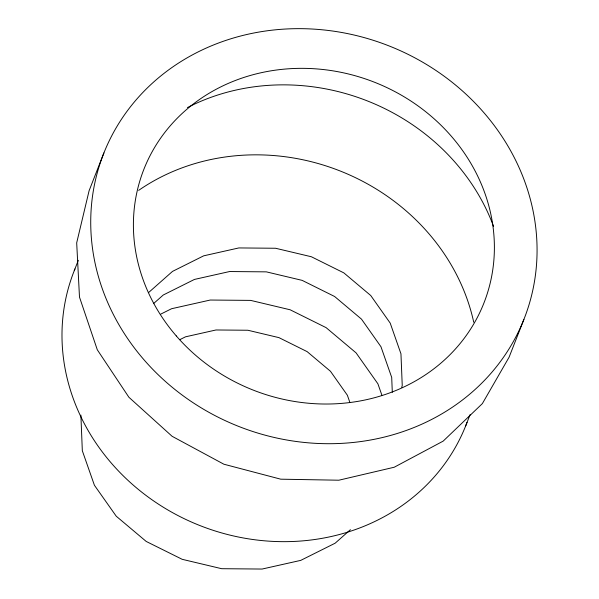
<?xml version="1.0" encoding="UTF-8"?>
<svg xmlns="http://www.w3.org/2000/svg" width="599" height="599" viewBox="0 0 599 599"><rect width="100%" height="100%" fill="white"/><g stroke="black" fill="none" stroke-linecap="round" stroke-linejoin="round"><path stroke-width="0.9" d="M401.749 387.291L402.236 385.494L400.956 353.807L390.211 323.116L370.736 295.517L343.848 272.882L311.398 256.761L275.577 248.256L238.844 247.934L203.69 255.825L172.512 271.392L148.837 292.342M103.904 152.94L89.094 190.737L76.687 242.85L79.487 297.111L97.3 349.786L128.905 397.264L172.093 436.289L223.884 464.218L280.751 479.185L338.839 480.211L394.224 467.235L443.178 441.119L482.36 403.606L509.083 357.221L523.893 319.424A225.89 204.559 21.4 0 0 274.327 29.928A225.89 204.559 21.4 0 0 143.475 359.19A225.89 204.559 21.4 0 0 523.893 319.424M74.261 270.666L78.327 260.295M465.7 425.837L470.103 414.605M153.509 303.626L163.265 295L194.435 279.433L229.589 271.542L266.33 271.856L302.143 280.369L334.601 296.49L361.482 319.125L380.957 346.724L391.701 377.415L392.308 392.323M350.415 529.688L335.141 543.203L300.758 560.372L262.092 569.05L221.682 568.698L182.186 559.316L146.216 541.451L116.251 516.218L94.417 485.272L82.325 450.748L80.887 415.1M160.929 314.033L171.569 308.725L210.234 300.039L250.644 300.391L290.141 309.78L326.103 327.638L356.076 352.871L377.909 383.817L381.84 395.041M179.76 339.693L185.503 336.825L216.007 329.974L247.889 330.251L278.969 337.641L307.13 351.628L330.461 371.268L347.36 395.22L349.764 402.094M467.018 422.407A210.534 190.654 21.4 0 1 200.515 525.795A210.534 190.654 21.4 0 1 74.95 268.966M138.654 190.377A210.534 190.654 21.4 0 1 473.734 322.24M187.442 107.58A210.534 190.654 21.4 0 1 493.598 226.482M176.271 335.912A182.695 165.444 21.4 0 0 483.842 303.236A182.695 165.444 21.4 0 0 281.582 69.402A182.695 165.444 21.4 0 0 176.271 335.912"/></g></svg>
